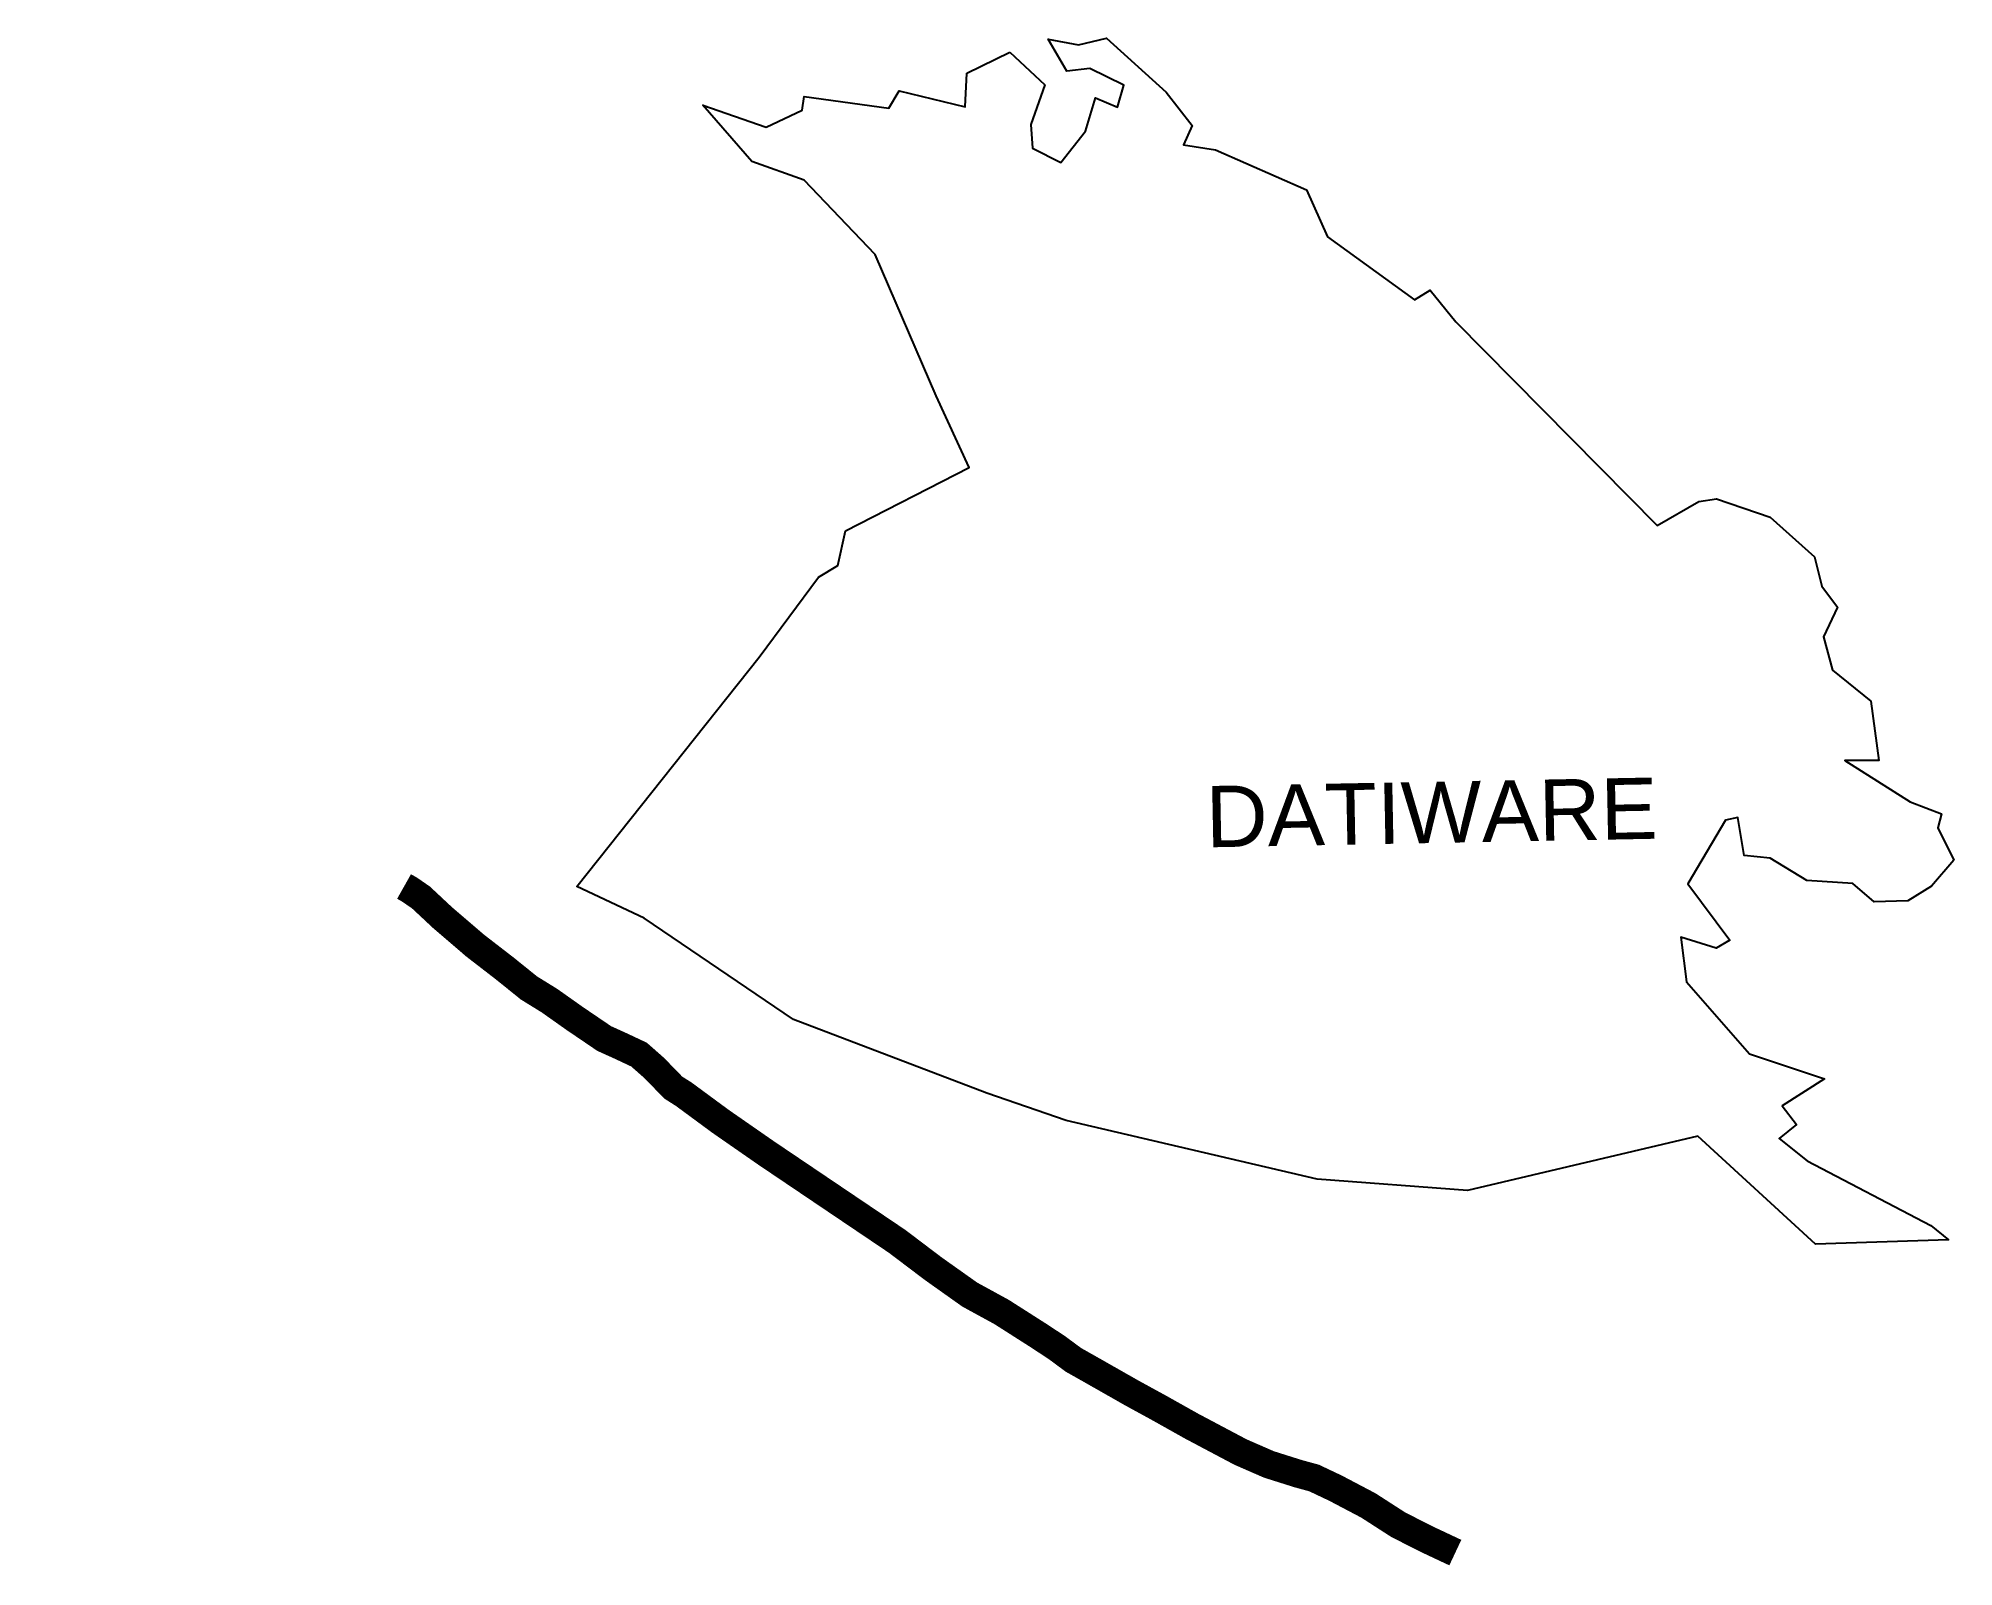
# Model space of a CAD drawing. Header units: metres. Extents: x 262566 to 265964, y 2158236 to 2160949.
import ezdxf

# ---------------------------------------------------------------- set-up
doc = ezdxf.new("R2010")
doc.units = ezdxf.units.M
for name, color, linetype in [('NATURALLY PROTECTED', 3, 'Continuous'), ('village', 3, 'Continuous'), ('VILLAGE NAME', 250, 'Continuous')]:
    doc.layers.add(name, color=color, linetype=linetype)
doc.styles.get("Standard").update_dxf_attribs({"font": 'simplex.shx'})

msp = doc.modelspace()

# ---------------------------------------------------------------- linework, layer by layer
at = {"color": 3, "flags": 128}
msp.add_lwpolyline([(264213.5, 2160886.7), (264290.1, 2160924.1)], dxfattribs=at)
at = {"layer": 'NATURALLY PROTECTED', "const_width": 50, "flags": 128}
msp.add_lwpolyline([(262591.5, 2160471.3), (262591.5, 2160471.3), (262591.5, 2160471.3), (262591.5, 2160471.3), (262591.5, 2160471.3), (262591.5, 2160471.3)], close=True, dxfattribs=at)
msp.add_lwpolyline([(263215.3, 2159443.5), (263224.7, 2159438.2), (263245.3, 2159424), (263283.5, 2159388.3), (263341.3, 2159338.7), (263394.1, 2159297.9), (263436.9, 2159263.4), (263473.3, 2159240.9), (263518.4, 2159209), (263570.4, 2159173.7), (263600, 2159160.3), (263632.1, 2159145.2), (263659.2, 2159121.3), (263692.8, 2159086.7), (263711.4, 2159074.9), (263776.7, 2159026.8), (263857, 2158971), (263976.3, 2158890.5), (264090, 2158813.8), (264153.8, 2158765.5), (264218.9, 2158719.3), (264275.1, 2158688.6), (264340.3, 2158647), (264373.3, 2158625.3), (264402.6, 2158603.6), (264438.7, 2158583.2), (264506.4, 2158544.7), (264554.3, 2158518.5), (264612.6, 2158485.8), (264699, 2158440), (264749.4, 2158418), (264801.7, 2158401.5), (264829.6, 2158393.9), (264868, 2158375.7), (264925.7, 2158345.3), (264979, 2158311), (265028.1, 2158286), (265080.2, 2158261.5)], dxfattribs=at)
at = {"layer": 'village', "color": 3}
for points in [[(264290.1, 2160924.1, 0), (264352.1, 2160865.8, 0), (264326.9, 2160795.5, 0), (264330.3, 2160753.7, 0), (264380.4, 2160728.2, 0), (264424.4, 2160783.9, 0), (264442.1, 2160842.8, 0), (264480.7, 2160826.1, 0), (264491.9, 2160865.3, 0), (264431.9, 2160895.1, 0), (264391.2, 2160890.3, 0), (264357.9, 2160946.8, 0), (264411.9, 2160937, 0), (264461.1, 2160948.5, 0), (264567.5, 2160853.1, 0), (264613.1, 2160793.9, 0), (264597.7, 2160759.3, 0), (264654.9, 2160750.5, 0), (264815.9, 2160679.9, 0), (264853.4, 2160596.5, 0), (265007.9, 2160484.4, 0), (265035.6, 2160501.4, 0), (265080.8, 2160445.4, 0), (265438.5, 2160083.9, 0), (265512.4, 2160126.9, 0), (265543.5, 2160131.5, 0), (265638.6, 2160098.6, 0), (265717.3, 2160028.4, 0), (265730.2, 2159976.4, 0), (265758.2, 2159939.4, 0), (265733.2, 2159886.4, 0), (265749.4, 2159827.5, 0), (265817.3, 2159772.3, 0), (265831.2, 2159667, 0), (265771.2, 2159667.1, 0), (265887, 2159593.8, 0), (265942.4, 2159572.4, 0), (265935.9, 2159547.3, 0), (265964.3, 2159489.9, 0)], [(265964.3, 2159489.9, 0), (265925.1, 2159443.9, 0), (265882.8, 2159418.1, 0), (265823, 2159416.5, 0), (265785.2, 2159448.6, 0), (265703.9, 2159454, 0), (265638.6, 2159493.6, 0), (265592.7, 2159498.3, 0), (265581.3, 2159566.1, 0), (265559.5, 2159561.3, 0), (265492.7, 2159448.2, 0), (265567, 2159348.5, 0), (265543.1, 2159334.2, 0), (265480.2, 2159353.6, 0), (265490.4, 2159274.2, 0), (265602.2, 2159146.8, 0), (265735.1, 2159102.4, 0), (265659.9, 2159054, 0), (265685.3, 2159021.1, 0), (265654.4, 2158996.1, 0), (265704.5, 2158956.8, 0), (265923.5, 2158842.2, 0), (265955.3, 2158816.3, 0), (265719, 2158809.1, 0), (265510.6, 2159000.7, 0), (265101.9, 2158904, 0), (264835.2, 2158924.1, 0), (264389.8, 2159028.4, 0), (264249.2, 2159076.7, 0), (263905.9, 2159207.6, 0), (263641.4, 2159387.3, 0), (263521.9, 2159443.5, 0), (263845.3, 2159850.2, 0), (263950.7, 2159992.2, 0), (263984.9, 2160012.8, 0), (263998.5, 2160074.6, 0), (264218, 2160187, 0), (264159, 2160314, 0), (264051.3, 2160565.1, 0), (263925.3, 2160696.7, 0), (263832, 2160729.7, 0), (263745.6, 2160830, 0), (263857.9, 2160790.6, 0), (263921.5, 2160821, 0), (263924.8, 2160845, 0), (264075.2, 2160824.3, 0), (264093.6, 2160855.2, 0), (264210.8, 2160826.7, 0), (264213.5, 2160886.7, 0)]]:
    msp.add_polyline3d(points, dxfattribs=at)

# ---------------------------------------------------------------- texts
at = {"layer": 'VILLAGE NAME', "insert": (264636.4, 2159621.6), "char_height": 108.748, "attachment_point": 1, "rotation": 1.1028}
msp.add_mtext_dynamic_manual_height_columns('{\\fArial|b0|i0|c0|p34;DATIWARE}', width=726.929, gutter_width=543.7, heights=[0], dxfattribs=at)

doc.saveas('drawing.dxf')
